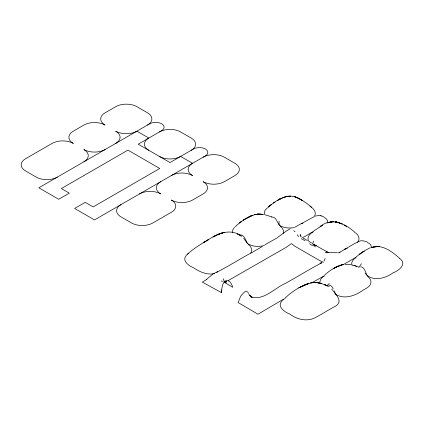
<?xml version="1.0" encoding="UTF-8"?>
<svg xmlns="http://www.w3.org/2000/svg" width="424" height="424" viewBox="0 0 424 424"><rect width="100%" height="100%" fill="white"/><g stroke="black" fill="none" stroke-linecap="round" stroke-linejoin="round"><path stroke-width="0.64" d="M206.848 279.4L202.328 282.103L221.333 292.581C222.075 288.479 221.757 283.311 225.695 280.699C229.728 279.517 231.811 284.144 232.739 287.271L224.678 282.495L223.141 278.754M371.18 247.611C371.837 245.162 369.495 243.228 367.385 242.592M221.333 292.581L221.805 289.979M283.211 233.386C284.557 230.009 281.621 227.216 279.331 225.229M327.116 223.029C328.409 220.915 326.613 218.556 324.63 217.729M358.948 267.311L361.407 263.797M323.92 261.173L325.139 258.417M312.329 244.065L313.776 241.039M357.554 242.284C360.702 239.067 358.354 234.037 354.697 232.416M313.824 217.035C317.019 213.834 314.587 208.778 310.956 207.151M250.202 253.727C253.128 250.838 251.337 246.132 248.125 244.293M234.541 227.2L232.755 229.85L232.569 232.654M285.416 297.77C292.873 290.716 301.973 285.103 311.99 282.607M282.506 300.409C276.104 305.996 284.446 312.202 289.74 314.025C296.403 319.049 305.349 321.604 313.41 318.519C320.268 315.297 326.57 310.983 333.238 307.379C344.654 302.36 336.513 295.496 331.78 289.131M214.555 273.602C206.933 275.197 199.699 271.906 193.54 267.761C188.903 265.859 181.557 260.893 186.253 255.37C193.699 247.998 203.043 242.978 211.883 237.498C220.628 232.066 232.617 229.108 241.357 236.237L240.387 235.516M206.149 279.697L213.325 273.708M354.289 258.889C352.482 260.357 351.226 262.753 351.862 265.106M324.747 274.964C329.755 270.427 335.601 266.585 342.163 264.767L336.73 266.86L342.163 264.767M326.872 285.654L329.326 283.555M268.715 206.7L271.127 204.787L268.715 206.7C276.421 200.478 286.539 192.994 296.837 197.552L294.076 196.593L295.639 196.99L301.506 199.868L306.695 203.34L311.454 207.172L310.045 206.106L310.336 206.329M356.441 256.759C360.654 253.186 365.271 250.091 370.29 247.775M361.767 252.725L364.126 251.13L361.767 252.725L362.706 252.089M273.814 202.82L273.581 203.001L275.075 201.914M235.209 226.617L236.82 225.515M187.519 254.14L188.272 253.579M236.831 225.118C244.203 219.182 253.155 212.546 263.209 214.48L257.585 214.173L254.713 214.708L257.585 214.173L263.209 214.48M283.195 299.837L284.038 299.238M250.86 253.192L262.17 246.556M284.525 298.681L285.373 298.093M313.325 231.478L304.331 236.772L302.397 237.541M355.01 258.333L355.869 257.755M313.712 231.054L322.627 225.16L320.078 226.612C331.351 216.977 345.051 223.713 354.623 232.023M324.228 276.013C321.678 277.455 319.214 280.275 320.062 283.402M336.561 267.051L335.691 267.608L338.034 266.224L336.995 266.77M216.611 272.134L217.793 271.768L213.94 273.385M312 282.697L324.487 275.69M268.609 207.161C266.081 208.55 263.691 211.258 264.343 214.337M283.624 299.1L257.983 314.237L238.166 302.566L240.62 296.228L243.408 293.037L244.839 291.77L246.243 291.468L247.918 292.131L248.422 293.397M356.361 257.05L343.08 264.772M228.282 280.545L286.067 247.383L291.463 243.604L294.998 246.323L319.76 260.601L323.427 262.276M313.251 231.87C309.912 233.359 306.557 237.228 308.566 240.996M304.188 285.267L301.708 286.719L304.188 285.267L305.587 284.652L302.948 285.898L308.789 283.439L306.07 284.446L307.347 283.905M249.582 253.711C238.924 259.774 228.43 266.081 217.629 271.816M336.407 266.892L333.529 268.535L334.679 267.878M248.438 217.226L245.856 218.699L252.932 215.228L251.75 215.689M321.88 262.419L320.056 263.437L321.715 262.822C309.446 269.224 297.627 276.628 285.474 283.38C274.164 288.188 263.998 301.019 250.642 296.811L252.142 297.208L249.535 295.284L250.759 296.609L248.83 294.097M214.39 236.258L213.039 237L215.424 235.696M339.55 252.344L353.801 243.986L359.61 241.092L361.476 240.721L363.559 240.896L367.205 241.956M290.175 228.796L286.168 231.149L276.856 238.018L265.011 244.712M218.8 234.106L224.312 232.363L218.8 234.106L214.306 236.364L217.459 234.769M307.586 283.985L306.117 284.652L308.879 283.508L308.015 283.826M294.701 227.354L300.945 223.766L302.943 223.183L301.4 223.644L313.437 217.03M283.497 197.547L286.189 196.635M281.854 198.268L285.771 196.768M221.482 233.142L218.662 234.297L223.241 232.654M222.224 232.962L224.572 232.416L222.314 232.972M239.793 235.161L240.7 234.891L242.252 235.241L243.668 236.571L245.024 238.468L247.293 243.249C252.036 246.964 258.889 246.906 264.518 245.475M340.053 252.359L337.79 252.911M371.228 247.478C381.849 243.805 391.739 251.321 399.233 258.004M315.376 216.113L319.389 215.307L322.908 216.447L324.36 217.39M373.332 247.139L372.357 247.367L376.862 246.625L373.814 247.028M286.635 196.529L290.525 196.148L287.525 196.323M342.449 264.756L341.013 265.069L343.716 264.512M312.207 282.734L310.628 282.978C316.309 281.578 322.007 283.555 327.206 285.723L324.567 284.721L328.229 285.951M224.603 281.827L226.723 281.52L224.566 281.578L226.464 282.05M294.06 227.667C290.096 228.271 285.919 228.154 282.151 226.692C276.713 225.626 277.731 216.537 271.477 217.024M326.846 285.988L329.39 286.179M374.493 246.731L377.789 246.477M337.064 252.762L327.726 252.354M360.57 266.919L361.587 266.876C366.235 269.007 365.361 275.245 369.225 278.033C370.263 279.178 371.064 280.672 370.968 282.257C370.762 286.545 366.246 288.294 363.087 290.164C355.19 295.804 344.071 299.954 335.183 294.033L334.562 290.901M345.216 264.316L350.998 264.746M378.038 246.598L379.199 246.609L377.98 246.598M327.323 252.852L325.197 252.513M352.646 265.101L352.386 265.048L358.821 267.078M319.129 283.009L317.687 282.744L321.689 283.656L320.491 283.269M264.873 214.714L271.811 216.865M320.804 215.737L321.297 215.906M354.014 265.329L356.536 266.224M329.289 285.034L330.784 285.591L332.151 286.942L333.206 288.839M328.542 252.577L326.708 251.883L328.42 252.587L313.055 243.964M301.257 238.67L305.089 240.689M308.953 241.383L311.55 242.936M224.042 281.282L226.072 282.241L224.418 281.144M307.458 240.572L303.075 237.997M309.536 243.641L311.322 245.019L314.523 246L315.451 246.948M221.249 280.916L222.393 281.743M399.276 258.19C407.856 263.755 398.82 270.74 392.863 272.934C385.252 278.679 371.567 282.05 365.085 273.114M293.816 230.73L295.035 231.78M297.16 234.848L298.719 236.518M243.641 238.267L247.293 243.249M300.171 235.129L300.643 236.152M300.325 234.228L301.22 237.058M279.034 221.27L279.04 224.879M148.819 150.303A14.994 8.655 0 0 1 148.819 138.065L136.894 131.175A14.994 8.655 0 0 1 115.688 131.175A14.994 8.655 0 0 1 115.688 143.418M159.419 156.424A14.994 8.655 0 0 0 180.624 156.424L192.549 163.309A14.994 8.655 0 0 0 192.549 175.552A14.994 8.655 0 0 0 171.344 175.552M160.744 181.673A14.994 8.655 0 0 0 160.744 193.911A14.994 8.655 0 0 0 139.544 193.911M147.494 125.059A14.994 8.655 0 0 0 147.494 112.816L136.894 106.694A14.994 8.655 0 0 0 115.688 106.694L105.088 112.816A14.994 8.655 0 0 0 105.088 125.059A14.994 8.655 0 0 0 83.888 125.059L73.283 131.175A14.994 8.655 0 0 0 73.283 143.418A14.994 8.655 0 0 0 52.083 143.418L25.583 158.719A14.994 8.655 0 0 0 25.583 170.962L36.183 177.078A14.994 8.655 0 0 0 57.383 177.078M105.088 149.54A14.994 8.655 0 0 1 83.888 149.54A14.994 8.655 0 0 1 83.888 161.777M203.149 157.187A14.994 8.655 0 0 1 224.354 157.187L234.954 163.309A14.994 8.655 0 0 1 234.954 175.552L224.354 181.673A14.994 8.655 0 0 1 203.149 181.673A14.994 8.655 0 0 1 203.149 193.911L192.549 200.033A14.994 8.655 0 0 1 171.344 200.033A14.994 8.655 0 0 1 171.344 212.276L152.794 222.987A14.994 8.655 0 0 1 131.594 222.987L120.988 216.865A14.994 8.655 0 0 1 120.988 204.622M159.419 131.944A14.994 8.655 0 0 1 180.624 131.944L191.224 138.065A14.994 8.655 0 0 1 191.224 150.303M240.329 222.266L239.502 222.998L241.707 221.275L240.329 222.266M359.854 254.061L359.059 254.66L361.227 253.054L359.854 254.061M244.478 219.441L243.122 220.305L245.602 218.768L244.478 219.441M279.082 199.471L277.487 200.483L280.121 198.872L279.082 199.471M207.235 240.276L206.096 240.996L208.635 239.56L207.235 240.276M149.746 123.755L38.833 187.79L58.708 199.269L69.308 193.148L61.358 188.558L127.942 150.117L159.742 168.476L93.163 206.917L85.213 202.328L74.613 208.449L94.488 219.924L205.402 155.889A8.432 4.871 0 0 0 205.402 149.004A8.432 4.871 0 0 0 193.477 149.004L170.003 162.556L138.203 144.192L161.671 130.64A8.432 4.871 0 0 0 161.671 123.755A8.432 4.871 0 0 0 149.746 123.755M204.421 242.035L203.435 242.602L205.99 241.166L204.421 242.035M249.884 216.415L248.814 217.019L251.315 215.758L249.884 216.415M300.054 287.207L298.841 287.827L301.443 286.582L300.054 287.207M280.481 198.819L279.072 199.513L281.774 198.268L280.481 198.819M345.767 248.787L344.744 249.169L347.15 248.39L345.767 248.787M329.066 222.415L327.625 222.807L332.045 221.948L329.066 222.415M332.008 221.784L330.572 221.953L333.455 221.688L332.008 221.784M257.516 214.205L256.149 214.348L258.916 214.136L257.516 214.205M314.894 282.564L313.511 282.564L316.357 282.585L314.894 282.564M260.596 214.189L259.027 214.157L261.825 214.3L260.596 214.189M336.402 221.969L335.23 221.768L338.103 222.362L342.248 223.973L336.402 221.969M336.502 222.176L334.981 221.9L337.986 222.468L336.502 222.176M238.479 234.265L237.371 233.937L239.862 235.071L238.479 234.265M298.708 198.284L297.298 197.727L302.28 200.43L298.708 198.284M315.382 245.3L313.808 244.653L316.256 245.682L315.382 245.3M345.518 225.775L344.113 225.075L346.594 226.363L345.518 225.775"/></g></svg>
